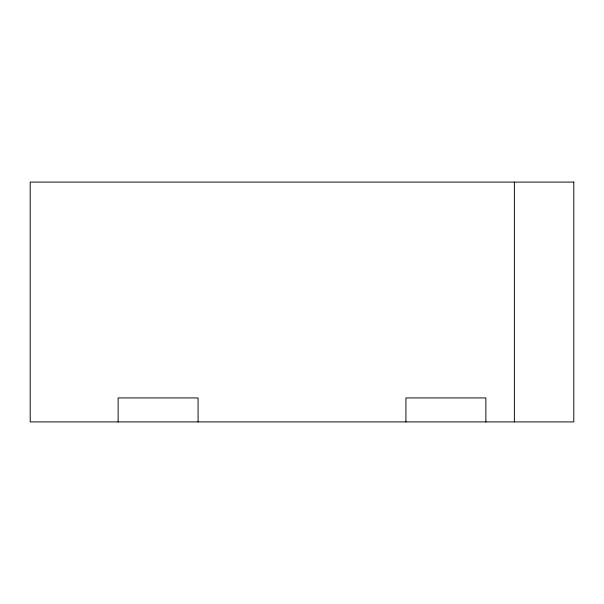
<?xml version="1.0" encoding="UTF-8"?>
<svg xmlns="http://www.w3.org/2000/svg" width="604" height="604" viewBox="0 0 604 604"><rect width="100%" height="100%" fill="white"/><g stroke="black" fill="none" stroke-linecap="round" stroke-linejoin="round"><path stroke-width="0.91" d="M514.374 182.091L514.374 421.909M485.865 421.909L485.865 397.93L405.926 397.93L405.926 421.909M198.074 421.909L198.074 397.93L118.135 397.93L118.135 421.909M573.8 182.091L30.2 182.091L30.2 421.909L573.8 421.909L573.8 182.091"/></g></svg>
